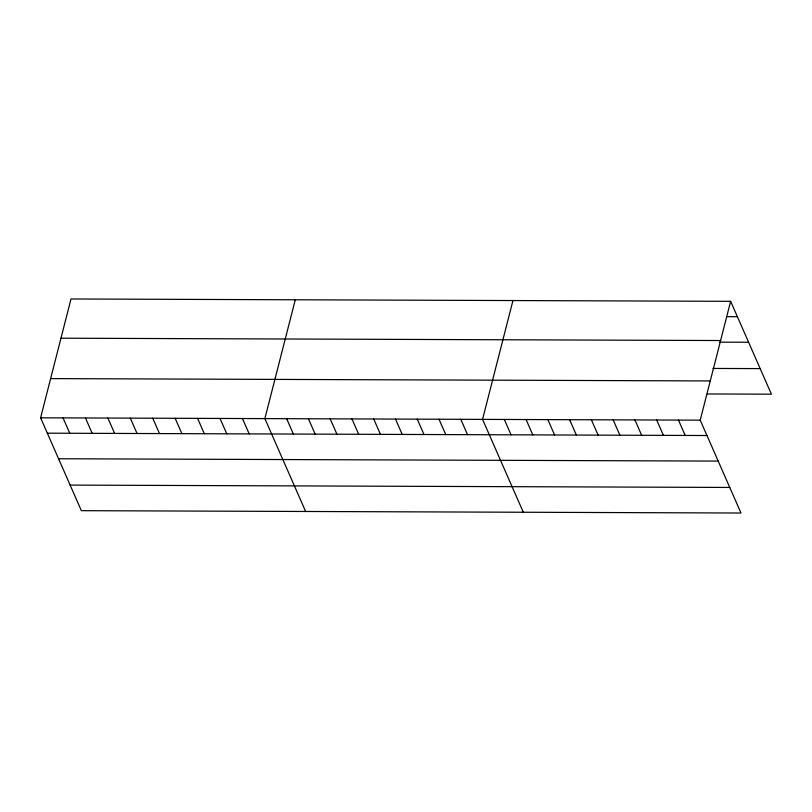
<?xml version="1.0" encoding="UTF-8"?>
<svg xmlns="http://www.w3.org/2000/svg" width="812" height="812" viewBox="0 0 812 812"><rect width="100%" height="100%" fill="white"/><g stroke="black" fill="none" stroke-linecap="round" stroke-linejoin="round"><path stroke-width="1.22" d="M730.638 301.323L700.218 420.159L740.991 513.022L81.362 510.677L40.6 417.815L71.009 298.978L730.638 301.323L771.4 394.185L707.303 393.962M295.284 299.78L264.874 418.606L305.637 511.469M512.961 300.552L482.551 419.378L523.314 512.24M726.496 316.65L737.377 316.69M60.981 338.198L720.599 340.532M719.584 342.156L748.603 342.258M713.007 368.445L760.174 368.607M50.638 378.605L710.256 380.94M40.6 417.815L700.218 420.159M47.35 433.182L706.968 435.516M58.576 458.75L718.194 461.094M70.136 485.099L729.755 487.444M678.456 420.078L685.196 435.445M656.685 419.997L663.434 435.364M634.923 419.926L641.663 435.293M613.151 419.845L619.901 435.212M591.38 419.763L598.129 435.13M569.618 419.692L576.358 435.059M547.846 419.611L554.596 434.978M526.085 419.54L532.824 434.907M504.313 419.459L511.063 434.826M460.78 419.307L467.519 434.674M439.008 419.225L445.758 434.593M417.246 419.154L423.986 434.511M395.474 419.073L402.224 434.44M373.713 418.992L380.452 434.359M351.941 418.921L358.691 434.288M330.169 418.84L336.919 434.207M308.408 418.769L315.147 434.126M286.636 418.687L293.386 434.055M242.443 418.535L249.193 433.892M220.022 418.454L226.761 433.821M197.59 418.373L204.34 433.74M175.159 418.292L181.908 433.659M152.737 418.21L159.477 433.578M130.306 418.129L137.055 433.496M107.884 418.058L114.624 433.415M85.453 417.977L92.203 433.344M63.031 417.896L69.771 433.263"/></g></svg>
